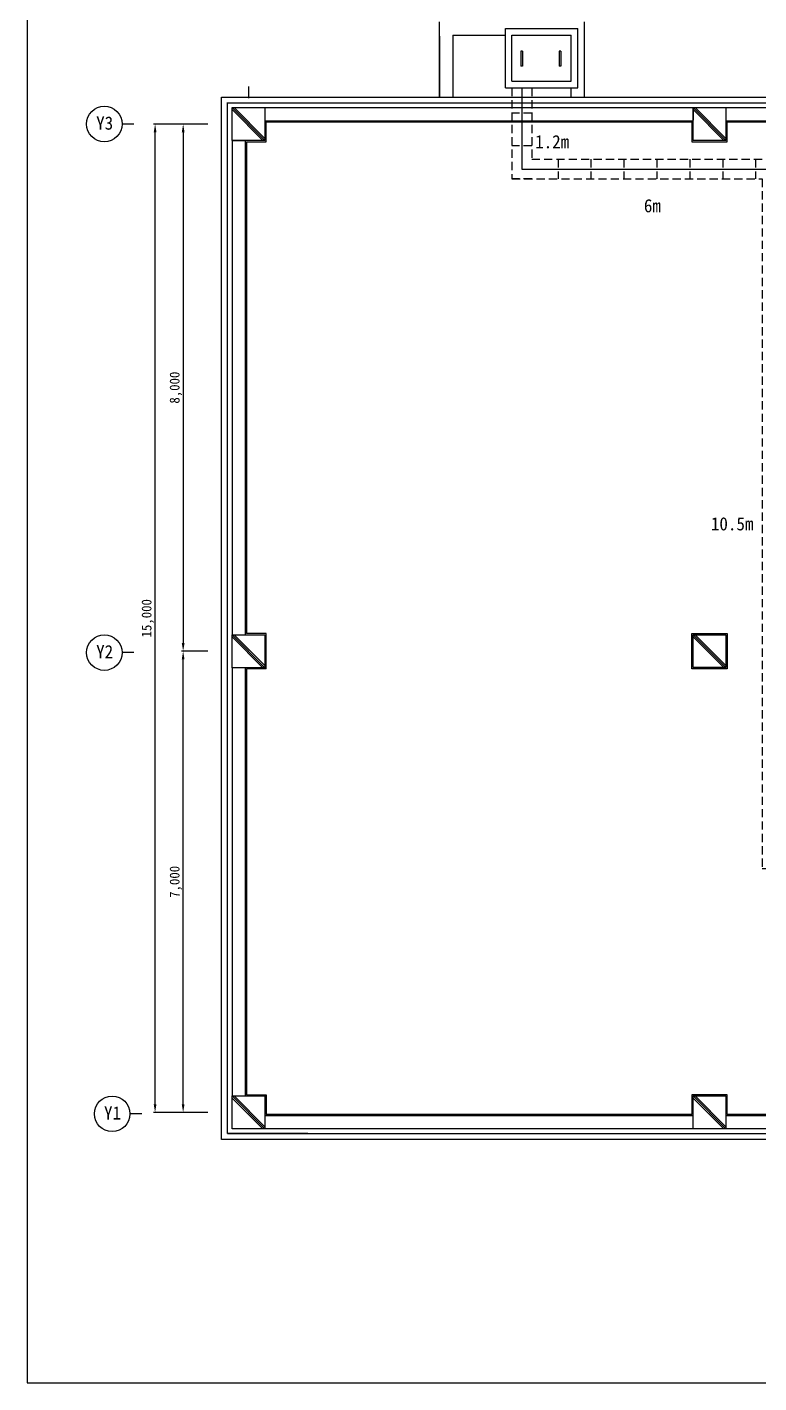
# Model space of a CAD drawing. Header units: millimetres. Extents: x 83587 to 123387, y 29485 to 60730.
# Drawn here: x 83587 to 94700, y 29485 to 50059 of the extents above; entities that cross this region are included whole.
import ezdxf
from ezdxf.enums import TextEntityAlignment as Align

# ---------------------------------------------------------------- set-up
doc = ezdxf.new("R2010")
doc.units = ezdxf.units.MM
doc.linetypes.add('HIDDEN2', pattern=[0.1875, 0.125, -0.0625])
for name, color, linetype in [('TT-CABL', 4, 'Continuous'), ('TT-TRAY', 4, 'Continuous'), ('TZ-BASE', 253, 'Continuous'), ('TZ-DIMS', 1, 'Continuous'), ('TZ-LEAL', 1, 'Continuous'), ('TZ-LEAT', 3, 'Continuous'), ('TZ-TEX2', 3, 'Continuous')]:
    doc.layers.add(name, color=color, linetype=linetype)
doc.layers.add('TX-PAPR', color=2, linetype='Continuous', plot=False)
doc.styles.get("Standard").update_dxf_attribs({"font": 'GulimChe.ttf'})
doc.linetypes.add('BATTINB', pattern='A,0,-0.0025,[134,GulimChe.ttf,S=0.0025,R=0,X=-0.0025,Y=0.01],-0.005,[134,GulimChe.ttf,S=0.0025,R=180,X=0.0025,Y=0.01],-0.0025', length=0.01)
doc.dimstyles.new('D50', dxfattribs={"dimscale": 50, "dimtxt": 3, "dimasz": 2.5, "dimexe": 0.5, "dimexo": 0.5, "dimgap": 0.5, "dimtad": 1, "dimdec": 0, "dimzin": 1, "dimdsep": 46, "dimlunit": 6, "dimtxsty": 'Standard', "dimcen": 1, "dimclrd": 1, "dimclre": 1, "dimclrt": 3, "dimadec": 0, "dimazin": 0, "dimtfac": 1, "dimtdec": 0, "dimtix": 1, "dimtmove": 2, "dimatfit": 3, "dimfxl": 0, "dimtvp": 2, "dimlwd": -1, "dimlwe": -1, "dimarcsym": 0})

# ---------------------------------------------------------------- blocks, each defined once
blk = doc.blocks.new('*D4')
at = {"layer": 'DEFPOINTS', "color": 0, "ltscale": 0.1}
for p in [(86356, 48588), (85957, 40588), (86356, 40588)]:
    blk.add_point(p, dxfattribs=at)
at = {"layer": 'TZ-DIMS', "color": 1, "ltscale": 0.1}
for p, q in [((86331, 48588), (85932, 48588)), ((85957, 48463), (85957, 40713)), ((86331, 40588), (85932, 40588))]:
    blk.add_line(p, q, dxfattribs=at)
for points in [[(85936, 48463), (85978, 48463), (85957, 48588)], [(85936, 40713), (85978, 40713), (85957, 40588)]]:
    blk.add_solid(points, dxfattribs=at)
at = {"layer": 'TZ-DIMS', "color": 3, "ltscale": 0.1, "insert": (85846, 44588), "char_height": 150, "attachment_point": 5, "rotation": 90}
blk.add_mtext('8,000', dxfattribs=at)
blk = doc.blocks.new('*D5')
at = {"layer": 'DEFPOINTS', "color": 0, "ltscale": 0.1}
for p in [(85957, 40588), (86356, 40588), (86356, 33588)]:
    blk.add_point(p, dxfattribs=at)
at = {"layer": 'TZ-DIMS', "color": 1, "ltscale": 0.1}
for p, q in [((86331, 40588), (85932, 40588)), ((85957, 33713), (85957, 40463)), ((86331, 33588), (85932, 33588))]:
    blk.add_line(p, q, dxfattribs=at)
for points in [[(85936, 40463), (85978, 40463), (85957, 40588)], [(85936, 33713), (85978, 33713), (85957, 33588)]]:
    blk.add_solid(points, dxfattribs=at)
at = {"layer": 'TZ-DIMS', "color": 3, "ltscale": 0.1, "insert": (85846, 37088), "char_height": 150, "attachment_point": 5, "rotation": 90}
blk.add_mtext('7,000', dxfattribs=at)
blk = doc.blocks.new('*D6')
at = {"layer": 'DEFPOINTS', "color": 0, "ltscale": 0.1}
for p in [(85531, 48588), (86356, 48588), (86356, 33588)]:
    blk.add_point(p, dxfattribs=at)
at = {"layer": 'TZ-DIMS', "color": 1, "ltscale": 0.1}
for p, q in [((86331, 48588), (85506, 48588)), ((85531, 33713), (85531, 48463)), ((86331, 33588), (85506, 33588))]:
    blk.add_line(p, q, dxfattribs=at)
for points in [[(85510, 48463), (85552, 48463), (85531, 48588)], [(85510, 33713), (85552, 33713), (85531, 33588)]]:
    blk.add_solid(points, dxfattribs=at)
at = {"layer": 'TZ-DIMS', "color": 3, "ltscale": 0.1, "insert": (85420, 41088), "char_height": 150, "attachment_point": 5, "rotation": 90}
blk.add_mtext('15,000', dxfattribs=at)

msp = doc.modelspace()

# ---------------------------------------------------------------- linework, layer by layer
at = {"layer": 'TT-CABL'}
msp.add_lwpolyline([(91099.6, 49138.3), (91099.6, 47905.1), (94899.6, 47905.1), (94899.6, 37438.3), (104099.6, 37438.3), (104099.6, 35656.3)], dxfattribs=at)
at = {"layer": 'TT-TRAY', "linetype": 'HIDDEN2', "ltscale": 1000}
for points in [[(90949.6, 49138.3), (90949.6, 47755.1), (94749.6, 47755.1), (94749.6, 37288.3), (103949.6, 37288.3), (103949.6, 35656.3)], [(91249.6, 49138.3), (91249.6, 48055.1), (95049.6, 48055.1), (95049.6, 37588.3), (104249.6, 37588.3), (104249.6, 35656.3)], [(91249.6, 48755.1), (90949.6, 48755.1)], [(91249.6, 48255.1), (90949.6, 48255.1)], [(91649.6, 48055.1), (91649.6, 47755.1)], [(92149.6, 48055.1), (92149.6, 47755.1)], [(92649.6, 48055.1), (92649.6, 47755.1)], [(93149.6, 48055.1), (93149.6, 47755.1)], [(93649.6, 48055.1), (93649.6, 47755.1)], [(94149.6, 48055.1), (94149.6, 47755.1)], [(94649.6, 48055.1), (94649.6, 47755.1)], [(91249.6, 47755.1), (90949.6, 47755.1)]]:
    msp.add_lwpolyline(points, dxfattribs=at)
at = {"layer": 'TX-PAPR'}
msp.add_lwpolyline([(83587.3, 29484.5), (123387.3, 29484.5), (123387.3, 55284.5), (83587.3, 55284.5)], close=True, dxfattribs=at)
at = {"layer": 'TZ-BASE', "linetype": 'BATTINB'}
for p, q in [((89849.6, 48998.3), (89849.6, 50138.3)), ((90849.6, 49138.3), (90849.6, 50038.3)), ((90849.6, 50038.3), (91949.6, 50038.3)), ((91949.6, 49138.3), (91949.6, 50038.3)), ((92049.6, 48998.3), (92049.6, 50138.3)), ((89849.6, 49923.1), (89849.6, 48998.3)), ((90049.6, 49938.3), (90049.6, 48998.3)), ((90049.6, 49938.3), (90849.6, 49938.3)), ((90949.6, 49237.9), (90949.6, 49938.3)), ((90949.6, 49938.3), (91849.6, 49938.3)), ((91849.6, 49237.9), (91849.6, 49938.3)), ((91108.7, 49692.5), (91086, 49692.5)), ((91086, 49692.5), (91086, 49465.2)), ((91108.7, 49692.5), (91108.7, 49465.2)), ((91690.5, 49692.5), (91667.8, 49692.5)), ((91667.8, 49692.5), (91667.8, 49465.2)), ((91690.5, 49692.5), (91690.5, 49465.2)), ((91108.7, 49465.2), (91086, 49465.2)), ((91690.5, 49465.2), (91667.8, 49465.2)), ((90949.6, 49237.9), (91849.6, 49237.9)), ((90849.6, 49138.3), (91949.6, 49138.3)), ((91849.6, 48998.3), (91849.6, 49138.3)), ((87199.3, 48338.1), (86699.3, 48838.1)), ((87167.5, 48338.1), (86699.3, 48806.3)), ((87199.3, 48369.9), (86731.1, 48838.1)), ((94199.6, 48338.3), (93699.6, 48838.3)), ((94167.8, 48338.3), (93699.6, 48806.5)), ((94199.6, 48370.1), (93731.4, 48838.3)), ((87217.3, 48320.1), (87217.3, 48620.1)), ((93681.6, 48620.3), (93681.6, 48320.3)), ((94217.6, 48320.3), (94217.6, 48620.3)), ((86917.3, 48320.1), (87219.3, 48320.1)), ((93681.6, 48320.3), (94217.6, 48320.3)), ((87199.3, 40338.1), (86699.3, 40838.1)), ((87167.5, 40338.1), (86699.3, 40806.3)), ((87199.3, 40369.9), (86731.1, 40838.1)), ((87217.1, 40856.3), (86917.3, 40856.3)), ((87217.3, 40320.1), (87217.3, 40856.1)), ((94199.6, 40338.3), (93699.6, 40838.3)), ((94167.8, 40338.3), (93699.6, 40806.5)), ((94199.6, 40370.1), (93731.4, 40838.3)), ((87199.3, 33338.1), (86699.3, 33838.1)), ((87167.5, 33338.1), (86699.3, 33806.3)), ((87199.3, 33369.9), (86731.1, 33838.1)), ((94217.6, 33856.3), (93681.6, 33856.3)), ((93681.6, 33856.3), (93681.6, 33556.3)), ((94199.6, 33338.3), (93699.6, 33838.3)), ((94167.8, 33338.3), (93699.6, 33806.5)), ((94199.6, 33370.1), (93731.4, 33838.3)), ((94217.6, 33556.3), (94217.6, 33856.3)), ((93681.6, 33556.3), (87217.3, 33556.1))]:
    msp.add_line(p, q, dxfattribs=at)
at = {"layer": 'TZ-BASE'}
for p, q in [((86541.1, 48998.3), (106629.6, 48998.3)), ((86541.1, 41738.5), (86541.1, 48998.3)), ((86541.3, 33178.1), (86541.3, 48998.1)), ((86949.9, 49158.8), (86949.9, 48978.8)), ((86631.1, 48908.3), (106529.6, 48908.3)), ((86631.1, 41838.5), (86631.1, 48908.3)), ((86631.3, 33268.1), (86631.3, 48914.1)), ((87199.3, 48838.1), (93699.6, 48838.3)), ((94199.6, 48838.3), (99699.6, 48838.3)), ((87199.3, 48638.1), (93699.6, 48638.3)), ((87217.3, 48620.1), (93681.6, 48620.3)), ((94199.6, 48638.3), (99699.6, 48638.3)), ((94217.6, 48620.3), (99681.6, 48620.3)), ((86699.3, 48338.1), (86699.3, 40838.1)), ((86899.3, 48338.1), (86899.3, 40838.1)), ((86917.3, 48320.1), (86917.3, 40856.3)), ((86699.3, 40338.1), (86699.3, 33838.1)), ((86899.3, 40338.1), (86899.3, 33838.1)), ((93699.6, 33538.3), (87199.3, 33538.1)), ((99699.6, 33538.3), (94199.6, 33538.3)), ((99681.6, 33556.3), (94217.6, 33556.3)), ((86699.1, 33528.1), (86699.3, 33528.1)), ((93699.6, 33338.3), (87199.3, 33338.1)), ((99699.6, 33338.3), (94199.6, 33338.3)), ((87949.1, 33178.1), (86541.3, 33178.1)), ((87849.1, 33268.1), (86631.3, 33268.1))]:
    msp.add_line(p, q, dxfattribs=at)
at = {"layer": 'TZ-BASE', "ltscale": 0.1}
for p, q in [((93699.6, 48838.3), (93699.6, 48648.3)), ((86699.3, 48338.1), (86889.3, 48338.1)), ((86699.3, 33838.1), (86889.3, 33838.1)), ((93699.6, 33338.3), (93699.6, 33528.3)), ((92487.3, 33178.1), (91699.3, 33178.1))]:
    msp.add_line(p, q, dxfattribs=at)
at = {"layer": 'TZ-BASE'}
for points in [[(86699.3, 48838.1), (87199.3, 48838.1), (87199.3, 48338.1), (86699.3, 48338.1)], [(93699.6, 48838.3), (94199.6, 48838.3), (94199.6, 48338.3), (93699.6, 48338.3)], [(86699.3, 40838.1), (87199.3, 40838.1), (87199.3, 40338.1), (86699.3, 40338.1)], [(93699.6, 40838.3), (94199.6, 40838.3), (94199.6, 40338.3), (93699.6, 40338.3)], [(86699.3, 33838.1), (87199.3, 33838.1), (87199.3, 33338.1), (86699.3, 33338.1)], [(93699.6, 33838.3), (94199.6, 33838.3), (94199.6, 33338.3), (93699.6, 33338.3)]]:
    msp.add_lwpolyline(points, close=True, dxfattribs=at)
at = {"layer": 'TZ-BASE', "linetype": 'BATTINB'}
msp.add_lwpolyline([(93681.6, 40320.3), (93681.6, 40856.3), (94217.6, 40856.3), (94217.6, 40320.3)], close=True, dxfattribs=at)
at = {"layer": 'TZ-BASE'}
msp.add_lwpolyline([(87217.3, 40320.1), (86917.3, 40320.1), (86917.3, 33856.1), (87217.3, 33856.1), (87217.3, 33556.1)], dxfattribs=at)
at = {"layer": 'TZ-BASE', "ltscale": 0.1}
for points in [[(105949.6, 33178.3), (86541.3, 33178.3)], [(86631.3, 33268.3), (105949.6, 33268.3)], [(91023, 33267.8), (92429.8, 33267.8)]]:
    msp.add_lwpolyline(points, dxfattribs=at)
at = {"layer": 'TZ-LEAL', "ltscale": 0.1}
for p, q in [((85209, 48588.1), (85029.3, 48588.1)), ((85209, 40566.6), (85029.3, 40566.6)), ((85328.5, 33566.6), (85148.8, 33566.6))]:
    msp.add_line(p, q, dxfattribs=at)
for centre in [(84759.7, 48588.1), (84759.7, 40566.6), (84879.1, 33566.6)]:
    msp.add_circle(centre, 269.6, dxfattribs=at)

# ---------------------------------------------------------------- texts
at = {"layer": 'TZ-LEAT', "ltscale": 0.1}
for s, p in [('Y3', (84765.1, 48602.8)), ('Y2', (84765.1, 40581.3)), ('Y1', (84884.6, 33581.3))]:
    msp.add_text(s, height=200, dxfattribs=at).set_placement(p, align=Align.MIDDLE_CENTER)
at = {"layer": 'TZ-TEX2'}
for s, p in [('1.2m', (91560.5, 48319.8)), ('6m', (93082.4, 47348.6)), ('10.5m', (94293.7, 42521.7))]:
    msp.add_text(s, height=200, dxfattribs=at).set_placement(p, align=Align.MIDDLE_CENTER)

# ---------------------------------------------------------------- dimensions: what is measured, and where the dimension line sits
at = {"layer": 'TZ-DIMS', "ltscale": 0.1}
for base, p1, p2, picture, middle in [((85530.7, 48588.1), (86356.5, 33588.1), (86356.5, 48588.1), '*D6', (85419.5, 41088.1)), ((85957.3, 40588.1), (86356.5, 48588.1), (86356.5, 40588.1), '*D4', (85846.2, 44588.1)), ((85957.3, 40588.1), (86356.5, 33588.1), (86356.5, 40588.1), '*D5', (85846.2, 37088.1))]:
    dim = msp.add_linear_dim(base=base, p1=p1, p2=p2, angle=270, dimstyle='D50', dxfattribs=at)
    dim.commit()
    dim.dimension.update_dxf_attribs({"geometry": picture, "text_midpoint": middle})

doc.saveas('drawing.dxf')
